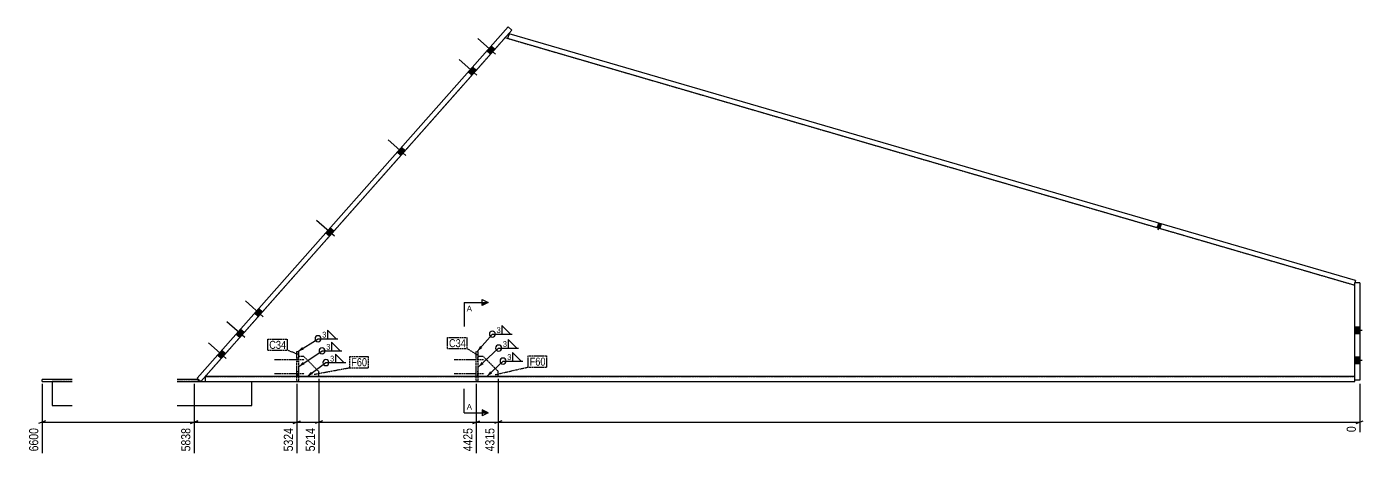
# Model space of a CAD drawing. Header units: millimetres. Extents: x 13 to 48750, y 16 to 3079.
# Drawn here: x 24153 to 30848, y 47 to 2185 of the extents above; entities that cross this region are included whole.
import ezdxf

# ---------------------------------------------------------------- set-up
doc = ezdxf.new("R2010")
doc.units = ezdxf.units.MM
doc.linetypes.add('DXK_LINE_DOT2', pattern=[3.9198, 1.9599, -1.9599])
for name, color, linetype in [('MÅLSÆTNING', 7, 'Continuous'), ('STÅL', 7, 'Continuous'), ('TEKST', 7, 'Continuous')]:
    doc.layers.add(name, color=color, linetype=linetype)
doc.styles.add('Arial', font='ARIAL.TTF', dxfattribs={"height": 0.2})
doc.styles.add('Arial Narrow', font='ARIALN.TTF', dxfattribs={"height": 0.2})

msp = doc.modelspace()

# ---------------------------------------------------------------- hatches: boundary and pattern name
at = {"layer": 'STÅL', "linetype": 'Continuous'}
for points in [[(26475.9, 2047), (26497.8, 2071.7), (26479.1, 2088.3), (26457.2, 2063.6)], [(26475.9, 2047), (26497.8, 2071.7), (26479.1, 2088.3), (26457.2, 2063.6)], [(26383.1, 1942.1), (26405, 1966.9), (26386.3, 1983.4), (26364.4, 1958.7)], [(26383.1, 1942.1), (26405, 1966.9), (26386.3, 1983.4), (26364.4, 1958.7)], [(26026.7, 1539.2), (26048.5, 1563.9), (26029.8, 1580.5), (26007.9, 1555.8)], [(26026.7, 1539.2), (26048.5, 1563.9), (26029.8, 1580.5), (26007.9, 1555.8)], [(25668.8, 1134.8), (25690.7, 1159.5), (25672, 1176.1), (25650.1, 1151.3)], [(25668.8, 1134.8), (25690.7, 1159.5), (25672, 1176.1), (25650.1, 1151.3)], [(29836.4, 1196.6), (29823, 1200.5), (29816, 1176.5), (29829.5, 1172.6)], [(29836.4, 1196.6), (29823, 1200.5), (29816, 1176.5), (29829.5, 1172.6)], [(25312.4, 731.8), (25334.2, 756.6), (25315.5, 773.1), (25293.6, 748.4)], [(25312.4, 731.8), (25334.2, 756.6), (25315.5, 773.1), (25293.6, 748.4)], [(30829.7, 645.7), (30829.7, 678.7), (30804.7, 678.7), (30804.7, 645.7)], [(30829.7, 645.7), (30829.7, 678.7), (30804.7, 678.7), (30804.7, 645.7)], [(25219.6, 627), (25241.5, 651.7), (25222.7, 668.3), (25200.9, 643.5)], [(25219.6, 627), (25241.5, 651.7), (25222.7, 668.3), (25200.9, 643.5)], [(25126.8, 522.1), (25148.7, 546.8), (25130, 563.4), (25108.1, 538.7)], [(25126.8, 522.1), (25148.7, 546.8), (25130, 563.4), (25108.1, 538.7)], [(30829.7, 495.7), (30829.7, 528.7), (30804.7, 528.7), (30804.7, 495.7)], [(30829.7, 495.7), (30829.7, 528.7), (30804.7, 528.7), (30804.7, 495.7)]]:
    msp.add_hatch(color=96, dxfattribs=at).paths.add_polyline_path(points)
at = {"layer": 'TEKST', "linetype": 'Continuous'}
for color, points in [(30, [(26434.7, 788.2), (26434.7, 803.2), (26464.7, 803.2)]), (3, [(25540.6, 566.9), (25511.3, 557.2), (25532.6, 579.6)]), (3, [(26435.1, 574.9), (26409.7, 557.2), (26423.7, 584.7)]), (3, [(25544.8, 492.7), (25515.7, 482.2), (25536.4, 505.1)]), (3, [(26441.8, 493.9), (26414.7, 478.9), (26431.5, 504.9)]), (3, [(25585.6, 443.8), (25557, 432.2), (25576.8, 455.9)]), (3, [(26484.5, 447.3), (26457.5, 432.2), (26474.2, 458.2)]), (30, [(26434.7, 249.9), (26434.7, 264.9), (26464.7, 249.9)])]:
    msp.add_hatch(color=color, dxfattribs=at).paths.add_polyline_path(points)

# ---------------------------------------------------------------- linework, layer by layer
at = {"layer": 'MÅLSÆTNING', "color": 7, "linetype": 'Continuous'}
for p, q in [((25615.7, 420.2), (25615.7, 48)), ((25615.7, 420.2), (25615.7, 48)), ((26514.7, 420.2), (26514.7, 48)), ((26514.7, 420.2), (26514.7, 48)), ((24229.7, 395.2), (24229.7, 48)), ((24991.7, 395.2), (24991.7, 48)), ((25505.7, 395.2), (25505.7, 48)), ((26404.7, 395.2), (26404.7, 48)), ((30829.7, 395.2), (30829.7, 153.2)), ((24247.7, 210.1), (24211.7, 195.7)), ((24229.7, 202.9), (24991.7, 202.9)), ((24973.7, 195.7), (25009.7, 210.1)), ((25487.7, 195.7), (25523.7, 210.1)), ((25505.7, 202.9), (25615.7, 202.9)), ((25633.7, 210.1), (25597.7, 195.7)), ((25633.7, 210.1), (25597.7, 195.7)), ((25615.7, 202.9), (26404.7, 202.9)), ((26386.7, 195.7), (26422.7, 210.1)), ((26532.7, 210.1), (26496.7, 195.7)), ((26532.7, 210.1), (26496.7, 195.7)), ((26514.7, 202.9), (30829.7, 202.9)), ((30811.7, 195.7), (30847.7, 210.1))]:
    msp.add_line(p, q, dxfattribs=at)
at = {"layer": 'STÅL', "color": 2, "linetype": 'Continuous'}
for p, q in [((25006.4, 423.7), (26564.2, 2184.5)), ((25025.1, 407.2), (26582.9, 2168)), ((26568.7, 2148.8), (26561.7, 2124.8)), ((26564.2, 2184.5), (26582.9, 2168)), ((30808.3, 913.4), (26568.7, 2148.8)), ((26561.7, 2124.8), (26548.2, 2128.7)), ((30801.3, 889.4), (26561.7, 2124.8)), ((30808.3, 913.4), (30801.3, 889.4)), ((30804.7, 888.4), (30801.3, 889.4)), ((30804.7, 413.2), (30804.7, 901.2)), ((30829.7, 901.2), (30804.7, 901.2)), ((30829.7, 901.2), (30829.7, 413.2)), ((24229.7, 407.2), (24229.7, 417.2)), ((24379.7, 417.2), (24229.7, 417.2)), ((24229.7, 407.2), (24379.7, 407.2)), ((24279.7, 407.2), (24279.7, 287.2)), ((25013.8, 417.2), (24906.4, 417.2)), ((24906.4, 407.2), (25013.8, 407.2)), ((25025.1, 407.2), (25006.4, 423.7)), ((25013.8, 407.2), (25013.8, 417.2)), ((25013.8, 407.2), (25047.2, 407.2)), ((25047.2, 432.2), (25047.2, 407.2)), ((30804.7, 432.2), (25047.2, 432.2)), ((25047.2, 407.2), (30804.7, 407.2)), ((25279.7, 287.2), (25279.7, 407.2)), ((30804.7, 407.2), (30804.7, 432.2)), ((30829.7, 413.2), (30804.7, 413.2)), ((24279.7, 287.2), (24379.7, 287.2)), ((24906.4, 287.2), (25279.7, 287.2))]:
    msp.add_line(p, q, dxfattribs=at)
at = {"layer": 'STÅL', "color": 7, "linetype": 'DXK_LINE_DOT2'}
for p, q in [((26548.2, 2128.7), (25047.2, 432.2)), ((30801.3, 889.4), (26561.7, 2124.8)), ((30804.7, 432.2), (30804.7, 888.4)), ((24379.7, 407.2), (24279.7, 407.2)), ((25013.8, 407.2), (24906.4, 407.2)), ((25047.2, 432.2), (30804.7, 432.2)), ((25047.2, 407.2), (25279.7, 407.2))]:
    msp.add_line(p, q, dxfattribs=at)
at = {"layer": 'STÅL', "color": 96, "linetype": 'Continuous'}
for p, q in [((26501.1, 2046.8), (26412, 2125.6)), ((26501.1, 2046.8), (26412, 2125.6)), ((26497.8, 2071.7), (26479.1, 2088.3)), ((26497.8, 2071.7), (26479.1, 2088.3)), ((26408.3, 1941.9), (26319.2, 2020.8)), ((26408.3, 1941.9), (26319.2, 2020.8)), ((26475.9, 2047), (26457.2, 2063.6)), ((26475.9, 2047), (26457.2, 2063.6)), ((26383.1, 1942.1), (26364.4, 1958.7)), ((26383.1, 1942.1), (26364.4, 1958.7)), ((26405, 1966.9), (26386.3, 1983.4)), ((26405, 1966.9), (26386.3, 1983.4)), ((26051.8, 1539), (25962.7, 1617.8)), ((26051.8, 1539), (25962.7, 1617.8)), ((26026.7, 1539.2), (26007.9, 1555.8)), ((26026.7, 1539.2), (26007.9, 1555.8)), ((26048.5, 1563.9), (26029.8, 1580.5)), ((26048.5, 1563.9), (26029.8, 1580.5)), ((25694, 1134.5), (25604.9, 1213.4)), ((25694, 1134.5), (25604.9, 1213.4)), ((25668.8, 1134.8), (25650.1, 1151.3)), ((25668.8, 1134.8), (25650.1, 1151.3)), ((25690.7, 1159.5), (25672, 1176.1)), ((25690.7, 1159.5), (25672, 1176.1)), ((29816, 1176.5), (29823, 1200.5)), ((29816, 1176.5), (29823, 1200.5)), ((29820.5, 1166.9), (29829.7, 1198.6)), ((29820.5, 1166.9), (29829.7, 1198.6)), ((29829.5, 1172.6), (29836.4, 1196.6)), ((29829.5, 1172.6), (29836.4, 1196.6)), ((25337.5, 731.6), (25248.4, 810.5)), ((25337.5, 731.6), (25248.4, 810.5)), ((25312.4, 731.8), (25293.6, 748.4)), ((25312.4, 731.8), (25293.6, 748.4)), ((25334.2, 756.6), (25315.5, 773.1)), ((25334.2, 756.6), (25315.5, 773.1)), ((25244.8, 626.7), (25155.6, 705.6)), ((25244.8, 626.7), (25155.6, 705.6)), ((30829.7, 678.7), (30804.7, 678.7)), ((30829.7, 678.7), (30804.7, 678.7)), ((25219.6, 627), (25200.9, 643.5)), ((25219.6, 627), (25200.9, 643.5)), ((25241.5, 651.7), (25222.7, 668.3)), ((25241.5, 651.7), (25222.7, 668.3)), ((30842.2, 662.2), (30804.7, 662.2)), ((30842.2, 662.2), (30804.7, 662.2)), ((30829.7, 645.7), (30804.7, 645.7)), ((30829.7, 645.7), (30804.7, 645.7)), ((25152, 521.9), (25062.9, 600.7)), ((25152, 521.9), (25062.9, 600.7)), ((25126.8, 522.1), (25108.1, 538.7)), ((25126.8, 522.1), (25108.1, 538.7)), ((25148.7, 546.8), (25130, 563.4)), ((25148.7, 546.8), (25130, 563.4)), ((30829.7, 528.7), (30804.7, 528.7)), ((30829.7, 528.7), (30804.7, 528.7)), ((30842.2, 512.2), (30804.7, 512.2)), ((30842.2, 512.2), (30804.7, 512.2)), ((30829.7, 495.7), (30804.7, 495.7)), ((30829.7, 495.7), (30804.7, 495.7))]:
    msp.add_line(p, q, dxfattribs=at)
at = {"layer": 'STÅL', "color": 30, "linetype": 'DXK_LINE_DOT2'}
for p, q in [((25505.7, 407.2), (25505.7, 557.2)), ((25505.7, 557.2), (25515.7, 557.2)), ((25515.7, 407.2), (25515.7, 557.2)), ((26404.7, 407.2), (26404.7, 557.2)), ((26404.7, 557.2), (26414.7, 557.2)), ((26414.7, 407.2), (26414.7, 557.2)), ((25540.7, 532.2), (25515.7, 532.2)), ((25615.7, 457.2), (25540.7, 532.2)), ((26439.7, 532.2), (26414.7, 532.2)), ((26514.7, 457.2), (26439.7, 532.2)), ((25505.7, 440.2), (25515.7, 440.2)), ((25515.7, 432.2), (25505.7, 432.2)), ((25515.7, 407.2), (25505.7, 407.2)), ((25515.7, 432.2), (25615.7, 432.2)), ((25615.7, 432.2), (25615.7, 457.2)), ((26404.7, 440.2), (26414.7, 440.2)), ((26414.7, 432.2), (26404.7, 432.2)), ((26414.7, 407.2), (26404.7, 407.2)), ((26414.7, 432.2), (26514.7, 432.2)), ((26514.7, 432.2), (26514.7, 457.2))]:
    msp.add_line(p, q, dxfattribs=at)
at = {"layer": 'STÅL', "color": 96, "linetype": 'DXK_LINE_DOT2'}
for p, q in [((25394.7, 517.2), (25544.7, 517.2)), ((25505.7, 526.2), (25515.7, 526.2)), ((25505.7, 508.2), (25515.7, 508.2)), ((26294.7, 517.2), (26444.7, 517.2)), ((26404.7, 526.2), (26414.7, 526.2)), ((26404.7, 508.2), (26414.7, 508.2)), ((25394.7, 447.2), (25544.7, 447.2)), ((25505.7, 456.2), (25515.7, 456.2)), ((25505.7, 438.2), (25515.7, 438.2)), ((26294.7, 447.2), (26444.7, 447.2)), ((26404.7, 456.2), (26414.7, 456.2)), ((26404.7, 438.2), (26414.7, 438.2))]:
    msp.add_line(p, q, dxfattribs=at)
at = {"layer": 'TEKST', "color": 30, "linetype": 'Continuous'}
for p, q in [((26434.7, 788.2), (26434.7, 818.2)), ((26434.7, 818.2), (26464.7, 803.2)), ((26464.7, 803.2), (26434.7, 788.2)), ((26464.7, 249.9), (26434.7, 264.9)), ((26434.7, 264.9), (26434.7, 234.9)), ((26464.7, 249.9), (26434.7, 234.9))]:
    msp.add_line(p, q, dxfattribs=at)

# ---------------------------------------------------------------- wipeouts: each hides what was drawn before it
at = {"color": 0}
msp.add_wipeout([(26751.5, 486.4), (26751.5, 528.4), (26672.2, 528.4), (26672.2, 486.4)], dxfattribs=at).dxf.layer = 'TEKST'

# ---------------------------------------------------------------- next in the draw order: wipeouts: each hides what was drawn before it
at = {"color": 0, "linetype": 'Continuous'}
for points, layer in [([(24220.1, 183.3), (24152.9, 183.3), (24152.9, 47.1), (24220.1, 47.1)], 'MÅLSÆTNING'), ([(24982.1, 183.3), (24914.9, 183.3), (24914.9, 47.1), (24982.1, 47.1)], 'MÅLSÆTNING'), ([(25606.1, 183.3), (25538.9, 183.3), (25538.9, 47.1), (25606.1, 47.1)], 'MÅLSÆTNING'), ([(26395.1, 183.3), (26327.9, 183.3), (26327.9, 47.1), (26395.1, 47.1)], 'MÅLSÆTNING'), ([(30820.1, 192.1), (30752.9, 192.1), (30752.9, 143.6), (30820.1, 143.6)], 'MÅLSÆTNING'), ([(26383.4, 758.2), (26383.4, 788.2), (26356.7, 788.2), (26356.7, 758.2)], 'TEKST')]:
    msp.add_wipeout(points, dxfattribs=at).dxf.layer = layer
at = {"color": 0}
for points in [[(26526.8, 647.7), (26526.8, 682.5), (26503.8, 682.5), (26503.8, 647.7)], [(25452.1, 570.4), (25452.1, 612.4), (25367.7, 612.4), (25367.7, 570.4)], [(25653.8, 624.9), (25653.8, 659.7), (25630.8, 659.7), (25630.8, 624.9)], [(26352.7, 578.7), (26352.7, 620.7), (26268.3, 620.7), (26268.3, 578.7)], [(26558.4, 578), (26558.4, 612.8), (26535.3, 612.8), (26535.3, 578)], [(26751.5, 486.4), (26751.5, 528.4), (26672.2, 528.4), (26672.2, 486.4)]]:
    msp.add_wipeout(points, dxfattribs=at).dxf.layer = 'TEKST'

# ---------------------------------------------------------------- next in the draw order: linework, layer by layer
at = {"layer": 'MÅLSÆTNING', "color": 7, "linetype": 'Continuous'}
for p, q in [((24991.7, 395.2), (24991.7, 48)), ((25505.7, 395.2), (25505.7, 48)), ((26404.7, 395.2), (26404.7, 48)), ((25009.7, 210.1), (24973.7, 195.7)), ((24991.7, 202.9), (25505.7, 202.9)), ((25487.7, 195.7), (25523.7, 210.1)), ((26386.7, 195.7), (26422.7, 210.1)), ((26404.7, 202.9), (26514.7, 202.9))]:
    msp.add_line(p, q, dxfattribs=at)
at = {"layer": 'TEKST', "color": 7, "linetype": 'Continuous'}
for q in [(26344.7, 683.2), (26464.7, 803.2)]:
    msp.add_line((26344.7, 803.2), q, dxfattribs=at)
at = {"layer": 'TEKST', "color": 3, "linetype": 'Continuous'}
for p, q in [((26575.9, 644.1), (26533, 686.9)), ((26533, 686.9), (26533, 644.1)), ((25511.3, 557.2), (25612.2, 621.3)), ((25612.2, 621.3), (25711.4, 621.3)), ((25702.9, 621.3), (25660, 664.2)), ((25660, 664.2), (25660, 621.3)), ((25660, 621.3), (25702.9, 621.3)), ((26409.7, 557.2), (26485.2, 644.1)), ((26485.2, 644.1), (26584.4, 644.1)), ((26533, 644.1), (26575.9, 644.1)), ((26607.4, 574.4), (26564.6, 617.3)), ((26564.6, 617.3), (26564.6, 574.4)), ((26414.7, 478.9), (26516.7, 574.4)), ((26516.7, 574.4), (26616, 574.4)), ((26564.6, 574.4), (26607.4, 574.4))]:
    msp.add_line(p, q, dxfattribs=at)
at = {"layer": 'TEKST', "color": 7, "linetype": 'DXK_LINE_DOT2'}
for p, q in [((26500, 441.4), (26665, 479.2)), ((26665, 535.6), (26758.7, 535.6)), ((26665, 479.2), (26665, 535.6)), ((26665, 479.2), (26758.7, 479.2)), ((26758.7, 479.2), (26758.7, 535.6))]:
    msp.add_line(p, q, dxfattribs=at)
at = {"layer": 'TEKST', "color": 3, "linetype": 'Continuous'}
for centre, start, end in [((25612.2, 621.3), 90, 270), ((25612.2, 621.3), 270, 90), ((26485.2, 644.1), 90, 270), ((26485.2, 644.1), 270, 90), ((26516.7, 574.4), 90, 270), ((26516.7, 574.4), 270, 90)]:
    msp.add_arc(centre, 15, start, end, dxfattribs=at)

# ---------------------------------------------------------------- next in the draw order: texts
at = {"layer": 'MÅLSÆTNING', "color": 3, "linetype": 'Continuous', "style": 'Arial Narrow'}
for s, height, p in [('6600', 45.81, (24210.5, 56.7)), ('5838', 45.81, (24972.5, 56.7)), ('5214', 45.81, (25596.5, 56.7)), ('4425', 45.81, (26385.5, 56.7)), ('0', 45.8, (30810.5, 153.2))]:
    msp.add_text(s, height=height, rotation=90.00021, dxfattribs=at).set_placement(p)
at = {"layer": 'TEKST', "color": 3, "linetype": 'Continuous', "style": 'Arial'}
msp.add_text('A', height=28.7, dxfattribs=at).set_placement((26356.7, 758.2))
at = {"layer": 'TEKST', "color": 3, "style": 'Arial Narrow'}
for s, height, p in [('3', 28.6, (26506.2, 650.1)), ('3', 28.6, (25633.2, 627.3)), ('3', 28.6, (26537.7, 580.4)), ('F60', 40.09, (26672.2, 486.4))]:
    msp.add_text(s, height=height, dxfattribs=at).set_placement(p)

# ---------------------------------------------------------------- next in the draw order: wipeouts: each hides what was drawn before it
at = {"color": 0}
for points in [[(25452.1, 570.4), (25452.1, 612.4), (25367.7, 612.4), (25367.7, 570.4)], [(26352.7, 578.7), (26352.7, 620.7), (26268.3, 620.7), (26268.3, 578.7)]]:
    msp.add_wipeout(points, dxfattribs=at).dxf.layer = 'TEKST'

# ---------------------------------------------------------------- next in the draw order: linework, layer by layer
at = {"layer": 'TEKST', "color": 7, "linetype": 'DXK_LINE_DOT2'}
for p, q in [((25360.5, 619.6), (25459.3, 619.6)), ((25360.5, 563.2), (25360.5, 619.6)), ((25459.3, 563.2), (25459.3, 619.6)), ((26261.1, 627.9), (26359.9, 627.9)), ((26261.1, 571.5), (26261.1, 627.9)), ((26359.9, 571.5), (26359.9, 627.9)), ((25360.5, 563.2), (25459.3, 563.2)), ((25510.6, 543.1), (25459.3, 563.2)), ((26261.1, 571.5), (26359.9, 571.5)), ((26409.2, 539.9), (26359.9, 571.5))]:
    msp.add_line(p, q, dxfattribs=at)

# ---------------------------------------------------------------- next in the draw order: texts
at = {"layer": 'TEKST', "color": 3, "style": 'Arial Narrow'}
for p in [(25367.7, 570.4), (26268.3, 578.7)]:
    msp.add_text('C34', height=40.09, dxfattribs=at).set_placement(p)

# ---------------------------------------------------------------- next in the draw order: wipeouts: each hides what was drawn before it
at = {"color": 0, "linetype": 'Continuous'}
for points, layer in [([(25496.1, 183.3), (25428.9, 183.3), (25428.9, 47.1), (25496.1, 47.1)], 'MÅLSÆTNING'), ([(26505.1, 183.3), (26437.9, 183.3), (26437.9, 47.1), (26505.1, 47.1)], 'MÅLSÆTNING'), ([(26383.4, 264.9), (26383.4, 294.9), (26356.7, 294.9), (26356.7, 264.9)], 'TEKST')]:
    msp.add_wipeout(points, dxfattribs=at).dxf.layer = layer
at = {"color": 0}
for points in [[(25673.8, 563.9), (25673.8, 598.7), (25650.7, 598.7), (25650.7, 563.9)], [(26580.7, 512.9), (26580.7, 547.7), (26557.6, 547.7), (26557.6, 512.9)]]:
    msp.add_wipeout(points, dxfattribs=at).dxf.layer = 'TEKST'

# ---------------------------------------------------------------- next in the draw order: linework, layer by layer
at = {"layer": 'TEKST', "color": 3, "linetype": 'Continuous'}
for p, q in [((25722.8, 560.3), (25679.9, 603.2)), ((25679.9, 603.2), (25679.9, 560.3)), ((25515.7, 482.2), (25632.1, 560.3)), ((25632.1, 560.3), (25731.4, 560.3)), ((25679.9, 560.3), (25722.8, 560.3)), ((26629.7, 509.3), (26586.9, 552.1)), ((26586.9, 552.1), (26586.9, 509.3)), ((26457.5, 432.2), (26539, 509.3)), ((26539, 509.3), (26638.3, 509.3)), ((26586.9, 509.3), (26629.7, 509.3))]:
    msp.add_line(p, q, dxfattribs=at)
at = {"layer": 'TEKST', "color": 7, "linetype": 'Continuous'}
for q in [(26344.7, 369.9), (26464.7, 249.9)]:
    msp.add_line((26344.7, 249.9), q, dxfattribs=at)
at = {"layer": 'TEKST', "color": 3, "linetype": 'Continuous'}
for centre, start, end in [((25632.1, 560.3), 90, 270), ((25632.1, 560.3), 270, 90), ((26539, 509.3), 90, 270), ((26539, 509.3), 270, 90)]:
    msp.add_arc(centre, 15, start, end, dxfattribs=at)

# ---------------------------------------------------------------- next in the draw order: texts
at = {"layer": 'MÅLSÆTNING', "color": 3, "linetype": 'Continuous', "style": 'Arial Narrow'}
for s, p in [('5324', (25486.5, 56.7)), ('4315', (26495.5, 56.7))]:
    msp.add_text(s, height=45.81, rotation=90.00021, dxfattribs=at).set_placement(p)
at = {"layer": 'TEKST', "color": 3, "style": 'Arial Narrow'}
for p in [(25653.1, 566.3), (26560, 515.3)]:
    msp.add_text('3', height=28.6, dxfattribs=at).set_placement(p)
at = {"layer": 'TEKST', "color": 3, "linetype": 'Continuous', "style": 'Arial'}
msp.add_text('A', height=28.7, dxfattribs=at).set_placement((26356.7, 264.9))

# ---------------------------------------------------------------- next in the draw order: wipeouts: each hides what was drawn before it
at = {"color": 0}
msp.add_wipeout([(25693.1, 504.9), (25693.1, 539.7), (25670, 539.7), (25670, 504.9)], dxfattribs=at).dxf.layer = 'TEKST'

# ---------------------------------------------------------------- next in the draw order: linework, layer by layer
at = {"layer": 'TEKST', "color": 3, "linetype": 'Continuous'}
for p, q in [((25742.1, 501.3), (25699.2, 544.2)), ((25699.2, 544.2), (25699.2, 501.3)), ((25557, 432.2), (25651.4, 501.3)), ((25651.4, 501.3), (25750.7, 501.3)), ((25699.2, 501.3), (25742.1, 501.3))]:
    msp.add_line(p, q, dxfattribs=at)
for start, end in [(90, 270), (270, 90)]:
    msp.add_arc((25651.4, 501.3), 15, start, end, dxfattribs=at)

# ---------------------------------------------------------------- next in the draw order: texts
at = {"layer": 'TEKST', "color": 3, "style": 'Arial Narrow'}
msp.add_text('3', height=28.6, dxfattribs=at).set_placement((25672.4, 507.3))

# ---------------------------------------------------------------- next in the draw order: wipeouts: each hides what was drawn before it
at = {"color": 0}
msp.add_wipeout([(25857.6, 483.3), (25857.6, 525.3), (25778.3, 525.3), (25778.3, 483.3)], dxfattribs=at).dxf.layer = 'TEKST'

# ---------------------------------------------------------------- next in the draw order: wipeouts: each hides what was drawn before it
msp.add_wipeout([(25857.6, 483.3), (25857.6, 525.3), (25778.3, 525.3), (25778.3, 483.3)], dxfattribs=at).dxf.layer = 'TEKST'

# ---------------------------------------------------------------- next in the draw order: linework, layer by layer
at = {"layer": 'TEKST', "color": 7, "linetype": 'DXK_LINE_DOT2'}
for p, q in [((25592.9, 443.1), (25771.1, 476.1)), ((25771.1, 532.5), (25864.8, 532.5)), ((25771.1, 476.1), (25771.1, 532.5)), ((25771.1, 476.1), (25864.8, 476.1)), ((25864.8, 476.1), (25864.8, 532.5))]:
    msp.add_line(p, q, dxfattribs=at)

# ---------------------------------------------------------------- next in the draw order: texts
at = {"layer": 'TEKST', "color": 3, "style": 'Arial Narrow'}
msp.add_text('F60', height=40.09, dxfattribs=at).set_placement((25778.3, 483.3))

doc.saveas('drawing.dxf')
